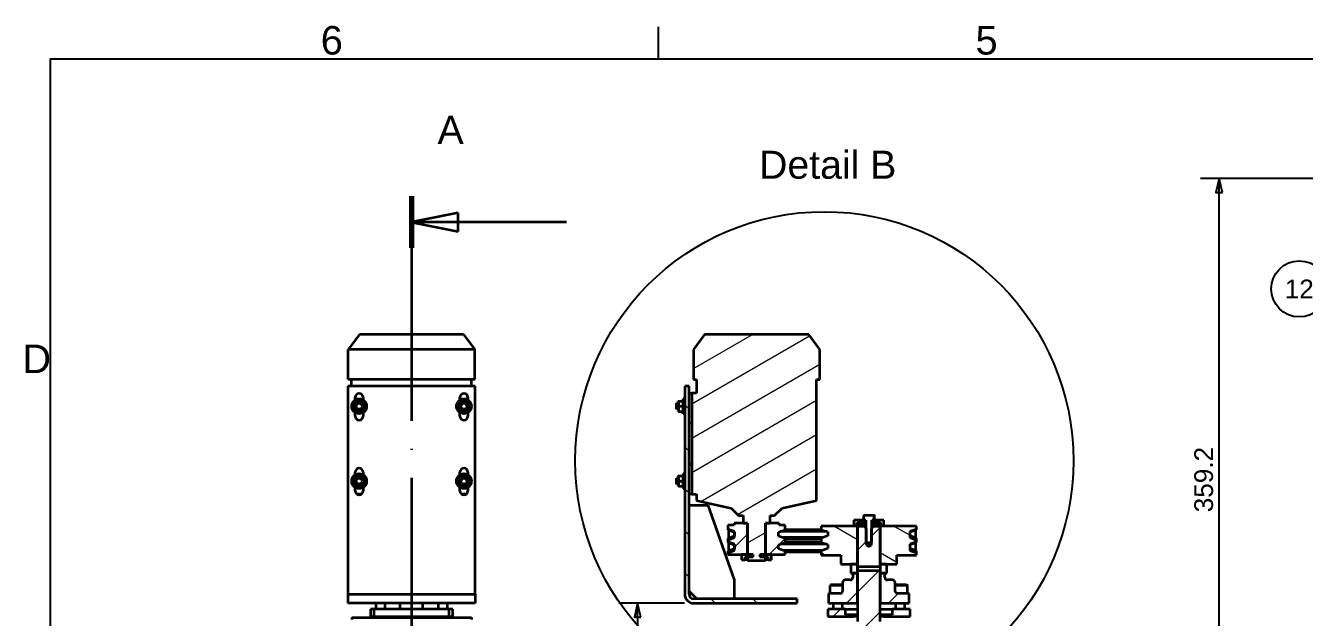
# Paper-space layout 'Brush Roller Sub Assy' of a CAD drawing. Header units: millimetres. Extents: x -9 to 421, y -10 to 297.
# Drawn here: x -1.8 to 134.9, y 227.1 to 290.4 of the extents above; entities that cross this region are included whole.
import ezdxf

# ---------------------------------------------------------------- set-up
doc = ezdxf.new("R2010")
doc.units = ezdxf.units.MM
doc.linetypes.add('ACAD_ISO04W100', pattern=[30, 24, -3, 0, -3])
doc.linetypes.add('ACAD_ISO09W100', pattern=[45, 24, -3, 6, -3, 6, -3])
for name, color, linetype, lineweight in [('2dTransBorder', 7, 'Continuous', 35), ('Detail Circle Lines', 7, 'ACAD_ISO09W100', 50), ('Dimensions', 5, 'Continuous', 25), ('Hatch', 7, 'Continuous', 25), ('Leader Lines', 5, 'Continuous', 25), ('Section View Lines', 7, 'ACAD_ISO09W100', 70), ('Tangent Edges', 7, 'Continuous', 50), ('Visible Edges', 7, 'Continuous', 50)]:
    doc.layers.add(name, color=color, linetype=linetype, lineweight=lineweight)
doc.layers.add('Title', color=7, linetype='Continuous')
doc.styles.add('Current-ISO', font='ARIAL.TTF')
doc.styles.add('Text Style29', font='ARIAL.TTF')
doc.styles.add('Text Style31', font='ARIAL.TTF')
doc.styles.add('Text Style5', font='ARIAL.TTF')
pattern_1 = [(225, (-4.1455, -5.1767), (2.245064, -2.245064), [])]
pattern_2 = [(240, (0, 0), (2.74963, -1.5875), [])]
pattern_3 = [(150, (-4.1455, -5.1767), (-1.5875, -2.74963), [])]

# ---------------------------------------------------------------- blocks, each defined once
blk = doc.blocks.new('2dTransSection0')
at = {"color": 179}
blk.add_solid([(48.58, 275.53), (43.58, 274.53), (48.58, 273.53), (48.58, 275.53)], dxfattribs=at)
at = {"layer": 'Section View Lines', "color": 179, "linetype": 'ACAD_ISO04W100', "lineweight": 35, "true_color": 0x262659}
for p, q in [((43.58, 277.29), (43.58, 5.73)), ((48.58, 275.53), (43.58, 274.53)), ((48.58, 273.53), (48.58, 275.53)), ((48.58, 274.53), (43.58, 274.53)), ((43.58, 274.53), (48.58, 273.53)), ((60.16, 274.53), (48.58, 274.53))]:
    blk.add_line(p, q, dxfattribs=at)
at = {"layer": 'Section View Lines', "color": 179, "linetype": 'ACAD_ISO04W100', "lineweight": 70, "true_color": 0x262659}
blk.add_line((43.58, 277.29), (43.58, 271.78), dxfattribs=at)
at = {"layer": 'Section View Lines', "color": 179, "linetype": 'ACAD_ISO04W100', "lineweight": 35, "true_color": 0x262659}
blk.add_lwpolyline([(48.58, 275.53), (43.58, 274.53), (48.58, 273.53), (48.58, 275.53)], dxfattribs=at)
at = {"layer": 'Section View Lines', "linetype": 'ACAD_ISO04W100', "lineweight": 35, "insert": (46.37, 282.89), "char_height": 3, "attachment_point": 7, "style": 'Text Style31'}
blk.add_mtext('A', dxfattribs=at)
blk = doc.blocks.new('2dDetail0')
at = {"layer": 'Detail Circle Lines', "color": 179, "linetype": 'Continuous', "lineweight": 25, "true_color": 0x262659}
blk.add_circle((87.72, 249.01), 26.63, dxfattribs=at)
at = {"layer": 'Detail Circle Lines', "color": 18, "linetype": 'Continuous', "lineweight": 25, "true_color": 0x000000, "insert": (80.75, 279.12), "char_height": 3, "attachment_point": 7, "style": 'Text Style31'}
blk.add_mtext('Detail B', dxfattribs=at)
blk = doc.blocks.new('2dTransSymbol4')
at = {"color": 179}
for points in [[(130.29, 277.69), (129.94, 279.19), (129.59, 277.69), (130.29, 277.69)], [(129.59, 190.89), (129.94, 189.39), (130.29, 190.89), (129.59, 190.89)]]:
    blk.add_solid(points, dxfattribs=at)
at = {"layer": 'Dimensions', "color": 179, "linetype": 'Continuous', "lineweight": 25, "true_color": 0x262659}
for p, q in [((158.94, 279.19), (127.94, 279.19)), ((129.94, 279.19), (129.59, 277.69)), ((129.94, 277.69), (129.94, 279.19)), ((130.29, 277.69), (129.94, 279.19)), ((129.59, 277.69), (130.29, 277.69)), ((129.94, 190.89), (129.94, 277.69)), ((129.59, 190.89), (129.94, 189.39)), ((130.29, 190.89), (129.59, 190.89)), ((129.94, 190.89), (129.94, 189.39)), ((129.94, 189.39), (130.29, 190.89)), ((155.35, 189.39), (127.94, 189.39))]:
    blk.add_line(p, q, dxfattribs=at)
for points in [[(130.29, 277.69), (129.94, 279.19), (129.59, 277.69), (130.29, 277.69)], [(129.59, 190.89), (129.94, 189.39), (130.29, 190.89), (129.59, 190.89)]]:
    blk.add_lwpolyline(points, dxfattribs=at)
at = {"layer": 'Dimensions', "linetype": 'Continuous', "lineweight": 25, "insert": (129.3, 243.5), "char_height": 2, "attachment_point": 7, "rotation": 90, "style": 'Text Style5'}
blk.add_mtext('359.2', dxfattribs=at)
blk = doc.blocks.new('2dTransSymbol10')
at = {"color": 179}
blk.add_solid([(68.11, 232.27), (67.76, 233.77), (67.41, 232.27), (68.11, 232.27)], dxfattribs=at)
at = {"layer": 'Dimensions', "color": 179, "linetype": 'Continuous', "lineweight": 25, "true_color": 0x262659}
for p, q in [((72.76, 233.77), (65.76, 233.77)), ((67.76, 233.77), (67.41, 232.27)), ((67.76, 232.27), (67.76, 233.77)), ((68.11, 232.27), (67.76, 233.77)), ((67.41, 232.27), (68.11, 232.27)), ((67.76, 232.27), (67.76, 22.47))]:
    blk.add_line(p, q, dxfattribs=at)
blk.add_lwpolyline([(68.11, 232.27), (67.76, 233.77), (67.41, 232.27), (68.11, 232.27)], dxfattribs=at)
blk = doc.blocks.new('2dTransSymbol14')
at = {"color": 179}
blk.add_solid([(151.29, 252.7), (153.35, 251.19), (152.02, 253.37), (151.29, 252.7)], dxfattribs=at)
at = {"layer": 'Leader Lines', "color": 179, "linetype": 'Continuous', "lineweight": 25, "true_color": 0x262659}
for p, q in [((151.66, 253.04), (140.52, 265.18)), ((152.02, 253.37), (151.29, 252.7)), ((151.66, 253.04), (153.35, 251.19)), ((153.35, 251.19), (152.02, 253.37)), ((151.29, 252.7), (153.35, 251.19))]:
    blk.add_line(p, q, dxfattribs=at)
blk.add_lwpolyline([(151.29, 252.7), (153.35, 251.19), (152.02, 253.37), (151.29, 252.7)], dxfattribs=at)
blk.add_circle((138.5, 267.39), 3, dxfattribs=at)
at = {"layer": 'Leader Lines', "color": 178, "linetype": 'Continuous', "lineweight": 25, "true_color": 0x000001, "insert": (136.94, 266.38), "char_height": 2, "attachment_point": 7, "style": 'Text Style29'}
blk.add_mtext('12', dxfattribs=at)
blk = doc.blocks.new('Default Border')
at = {"layer": '2dTransBorder', "color": 179, "linetype": 'Continuous', "lineweight": 25, "true_color": 0x262659}
for points in [[(70, 292), (70, 295.4)], [(5, 5), (5, 292), (415, 292), (415, 5), (5, 5)]]:
    blk.add_lwpolyline(points, dxfattribs=at)
at = {"layer": '2dTransBorder', "color": 179, "lineweight": 211, "char_height": 3.05, "attachment_point": 7, "style": 'Current-ISO'}
for s, insert in [('6', (33.88, 292.4)), ('5', (103.88, 292.4)), ('D', (1.98, 258.38))]:
    blk.add_mtext(s, dxfattribs=dict(at, insert=insert))
blk = doc.blocks.new('Title')
at = {"layer": '2dTransBorder'}
blk.add_blockref('Default Border', (-5, -5), dxfattribs=at)

psp = doc.layouts.new('Brush Roller Sub Assy')

# ---------------------------------------------------------------- hatches: boundary and pattern name
at = {"layer": 'Hatch', "linetype": 'Continuous', "lineweight": 9, "true_color": 0x1e1e47}
h = psp.add_hatch(dxfattribs=at)
h.set_pattern_fill('ANSI31', color=179, scale=25.4, angle=165, style=0)
h.set_pattern_definition([(210, (-4.1455, -5.1767), (1.5875, -2.74963), [])])
h.paths.add_polyline_path([(81.9, 257.33), (70.76, 257.33), (69.57, 255.73), (69.57, 252.53), (69.91, 252.53), (69.91, 251.05), (69.39, 251.05), (69.39, 240.25), (69.91, 240.25), (69.91, 239.57), (73.61, 238.77), (74.41, 237.97), (74.89, 237.97), (74.89, 237.17), (75.37, 237.17), (75.37, 233.17), (77.29, 233.17), (77.29, 237.17), (77.77, 237.17), (77.77, 237.97), (78.25, 237.97), (79.05, 238.77), (82.75, 239.57), (82.75, 252.53), (83.09, 252.53), (83.09, 255.73)])
h = psp.add_hatch(dxfattribs=at)
h.set_pattern_fill('ANSI31', color=179, scale=25.4, angle=90, style=0)
h.set_pattern_definition([(135, (-4.1455, -5.1767), (-2.245064, -2.245064), [])])
h.paths.add_polyline_path([(69.61, 229.08), (69.43, 229.11), (69.27, 229.22), (69.17, 229.37), (69.13, 229.56), (69.13, 251.8), (68.65, 251.8), (68.65, 229.56), (68.7, 229.26), (68.83, 228.99), (69.05, 228.78), (69.31, 228.64), (69.61, 228.6), (80.65, 228.6), (80.65, 229.08)])
h = psp.add_hatch(dxfattribs=at)
h.set_pattern_fill('ANSI31', color=179, scale=25.4, angle=195, style=0)
h.set_pattern_definition(pattern_2)
h.paths.add_polyline_path([(91.24, 242.07), (91.24, 242.41), (92.12, 242.41), (92.12, 242.65), (90.88, 242.65), (90.88, 242.07)])
h = psp.add_hatch(dxfattribs=at)
h.set_pattern_fill('ANSI31', color=179, scale=25.4, angle=90, style=0)
h.set_pattern_definition([(135, (0, 0), (-2.245064, -2.245064), [])])
h.paths.add_polyline_path([(92.8, 242.65), (93.04, 242.65), (93.04, 243.15), (93.01, 243.17), (91.92, 243.17), (91.91, 243.16), (91.91, 242.65), (92.16, 242.65), (92.16, 240.25), (92.8, 240.25)])
h = psp.add_hatch(dxfattribs=at)
h.set_pattern_fill('ANSI31', color=179, scale=25.4, angle=195, style=0)
h.set_pattern_definition(pattern_2)
h.paths.add_polyline_path([(93.72, 242.41), (93.72, 242.07), (94.08, 242.07), (94.08, 242.65), (92.84, 242.65), (92.84, 242.41)])
h = psp.add_hatch(dxfattribs=at)
h.set_pattern_fill('ANSI31', color=179, scale=25.4, angle=195, style=0)
h.set_pattern_definition(pattern_2)
h.paths.add_polyline_path([(77.48, 239.23), (77.58, 239.23), (78.12, 239.43), (78.12, 240.07), (77.58, 240.27), (77.48, 240.27)])
h = psp.add_hatch(dxfattribs=at)
h.set_pattern_fill('ANSI31', color=179, scale=25.4, angle=195, style=0)
h.set_pattern_definition(pattern_2)
h.paths.add_polyline_path([(97.5, 239.23), (97.5, 240.27), (97.4, 240.27), (96.86, 240.07), (96.86, 239.43), (97.4, 239.23)])
h = psp.add_hatch(dxfattribs=at)
h.set_pattern_fill('ANSI31', color=179, scale=25.4, angle=180, style=0)
h.set_pattern_definition(pattern_1)
h.paths.add_polyline_path([(73.98, 236.21), (73.98, 235.77), (73.26, 235.53), (73.26, 235.09), (73.98, 234.85), (73.98, 234.41), (73.26, 234.17), (73.26, 233.81), (75.37, 233.81), (75.37, 237.17), (73.93, 237.17), (73.93, 236.93), (73.26, 236.93), (73.26, 236.45)])
h = psp.add_hatch(dxfattribs=at)
h.set_pattern_fill('ANSI31', color=179, scale=25.4, angle=180, style=0)
h.set_pattern_definition(pattern_1)
h.paths.add_polyline_path([(78.68, 235.77), (78.68, 236.21), (79.4, 236.45), (79.4, 236.93), (78.73, 236.93), (78.73, 237.17), (77.29, 237.17), (77.29, 233.81), (79.4, 233.81), (79.4, 234.17), (78.68, 234.41), (78.68, 234.85), (79.4, 235.09), (79.4, 235.53)])
h = psp.add_hatch(dxfattribs=at)
h.set_pattern_fill('ANSI31', color=179, scale=25.4, angle=105, style=0)
h.set_pattern_definition(pattern_3)
h.paths.add_polyline_path([(85.33, 233.73), (85.33, 232.77), (87.13, 232.77), (87.13, 236.85), (83.23, 236.85), (83.23, 236.44), (83.93, 236.23), (83.93, 235.79), (83.23, 235.57), (83.23, 235.08), (83.93, 234.87), (83.93, 234.43), (83.23, 234.21), (83.23, 233.73)])
h = psp.add_hatch(dxfattribs=at)
h.set_pattern_fill('ANSI31', color=179, scale=25.4, angle=180, style=0)
h.set_pattern_definition(pattern_1)
h.paths.add_polyline_path([(89.53, 236.64), (89.37, 236.8), (88.81, 236.8), (88.57, 236.56), (88.57, 234.8), (88.33, 234.66), (88.33, 234.65), (88.33, 234.65), (88.33, 234.65), (88.33, 234.65), (88.33, 234.65), (88.33, 234.65), (88.33, 234.65), (88.33, 234.65), (88.33, 234.65), (88.33, 234.65), (88.33, 234.65), (88.33, 234.65), (88.33, 234.65), (88.33, 234.65), (88.33, 234.65), (88.33, 234.65), (88.33, 234.65), (88.33, 234.65), (88.33, 234.65), (88.33, 234.65), (88.33, 234.65), (88.33, 234.66), (88.09, 234.8), (88.09, 236.56), (87.85, 236.8), (87.29, 236.8), (87.13, 236.64), (87.13, 232.53), (89.53, 232.53)])
h = psp.add_hatch(dxfattribs=at)
h.set_pattern_fill('ANSI31', color=179, scale=25.4, angle=105, style=0)
h.set_pattern_definition(pattern_3)
h.paths.add_polyline_path([(91.33, 232.77), (91.33, 233.73), (93.44, 233.73), (93.44, 234.21), (92.73, 234.43), (92.73, 234.87), (93.44, 235.08), (93.44, 235.57), (92.73, 235.79), (92.73, 236.23), (93.44, 236.44), (93.44, 236.85), (89.53, 236.85), (89.53, 232.77)])
h = psp.add_hatch(dxfattribs=at)
h.set_pattern_fill('ANSI31', color=179, scale=25.4, angle=180, style=0)
h.set_pattern_definition([(225, (0, 0), (2.245064, -2.245064), [])])
h.paths.add_polyline_path([(96.88, 233.13), (94.96, 233.13), (94.96, 232.53), (94.08, 232.53), (94.08, 232.33), (96.88, 232.33)])
h = psp.add_hatch(dxfattribs=at)
h.set_pattern_fill('ANSI31', color=179, scale=25.4, angle=180, style=0)
h.set_pattern_definition(pattern_1)
h.paths.add_polyline_path([(86.61, 231.34), (86.58, 231.21), (86.48, 231.11), (86.35, 231.08), (85.79, 231.08), (85.66, 231.04), (85.57, 230.95), (85.53, 230.82), (85.53, 229.9), (85.5, 229.77), (85.4, 229.67), (85.27, 229.64), (84.01, 229.64), (84.01, 228.6), (87.13, 228.6), (87.13, 231.81), (86.61, 231.81)])
h = psp.add_hatch(dxfattribs=at)
h.set_pattern_fill('ANSI31', color=179, scale=25.4, angle=180, style=0)
h.set_pattern_definition(pattern_1)
h.paths.add_polyline_path([(90.85, 226.48), (90.69, 226.64), (89.53, 226.64), (89.53, 232.05), (87.13, 232.05), (87.13, 226.64), (85.97, 226.64), (85.81, 226.48), (85.81, 220.88), (90.85, 220.88)])
h = psp.add_hatch(dxfattribs=at)
h.set_pattern_fill('ANSI31', color=179, scale=25.4, angle=180, style=0)
h.set_pattern_definition(pattern_1)
h.paths.add_polyline_path([(90.31, 231.08), (90.18, 231.11), (90.09, 231.21), (90.05, 231.34), (90.05, 231.81), (89.53, 231.81), (89.53, 228.6), (92.65, 228.6), (92.65, 229.64), (91.39, 229.64), (91.26, 229.67), (91.17, 229.77), (91.13, 229.9), (91.13, 230.82), (91.1, 230.95), (91, 231.04), (90.87, 231.08)])
h = psp.add_hatch(dxfattribs=at)
h.set_pattern_fill('ANSI31', color=179, scale=25.4, angle=105, style=0)
h.set_pattern_definition([(150, (0, 0), (-1.5875, -2.74963), [])])
h.paths.add_polyline_path([(93.68, 232.25), (93.68, 232.01), (98.88, 232.01), (98.88, 232.25)])
h = psp.add_hatch(dxfattribs=at)
h.set_pattern_fill('ANSI31', color=179, scale=25.4, angle=180, style=0)
h.set_pattern_definition(pattern_1)
h.paths.add_polyline_path([(85.85, 227.96), (83.93, 227.96), (83.93, 227.16), (86.73, 227.16), (86.73, 227.36), (85.85, 227.36)])

# ---------------------------------------------------------------- linework, layer by layer
at = {"layer": 'Tangent Edges', "color": 179, "linetype": 'Continuous', "lineweight": 35, "true_color": 0x1a1a3e}
psp.add_line((32.64, 229.56), (46.24, 229.56), dxfattribs=at).dxf.unprotected_set("ltscale", 0)
at = {"layer": 'Visible Edges', "color": 179, "linetype": 'Continuous', "lineweight": 35, "true_color": 0x262659}
for p, q in [((33.87, 257.33), (32.68, 255.73)), ((45.01, 257.33), (33.87, 257.33)), ((45.01, 257.33), (46.2, 255.73)), ((70.76, 257.33), (69.57, 255.73)), ((81.9, 257.33), (70.76, 257.33)), ((83.09, 255.73), (81.9, 257.33)), ((46.2, 255.73), (32.68, 255.73)), ((32.68, 252.53), (32.68, 255.73)), ((46.2, 252.53), (46.2, 255.73)), ((69.57, 255.73), (69.57, 252.53)), ((83.09, 252.53), (83.09, 255.73)), ((46.24, 251.8), (32.64, 251.8)), ((32.64, 251.8), (32.64, 229.56)), ((46.2, 252.53), (32.68, 252.53)), ((33.02, 251.8), (33.02, 252.53)), ((45.86, 251.8), (45.86, 252.53)), ((46.24, 229.56), (46.24, 251.8)), ((68.65, 251.8), (68.65, 229.56)), ((69.13, 251.8), (68.65, 251.8)), ((69.13, 229.56), (69.13, 251.8)), ((69.57, 252.53), (69.91, 252.53)), ((69.91, 252.53), (69.91, 251.05)), ((82.75, 252.53), (83.09, 252.53)), ((82.75, 239.57), (82.75, 252.53)), ((33.42, 250.33), (33.42, 250.6)), ((34.26, 250.6), (34.26, 250.33)), ((44.62, 250.33), (44.62, 250.6)), ((45.46, 250.6), (45.46, 250.33)), ((67.98, 250.19), (67.99, 250.21)), ((68.04, 250.21), (68.43, 250.21)), ((68.49, 250.19), (68.48, 250.21)), ((68.49, 249.65), (68.49, 250.45)), ((68.65, 250.45), (68.49, 250.45)), ((69.13, 251.05), (69.39, 251.05)), ((69.39, 251.05), (69.39, 240.25)), ((69.91, 251.05), (69.39, 251.05)), ((33.42, 248.6), (33.42, 248.97)), ((34.26, 248.97), (34.26, 248.6)), ((44.62, 248.6), (44.62, 248.97)), ((45.46, 248.97), (45.46, 248.6)), ((67.77, 249.65), (67.77, 249.97)), ((67.98, 249.97), (67.77, 249.97)), ((67.77, 249.33), (67.77, 249.65)), ((67.98, 249.33), (67.77, 249.33)), ((67.98, 250.19), (67.98, 249.1)), ((68.03, 249.65), (68.44, 249.65)), ((68.03, 249.1), (68.44, 249.1)), ((68.49, 248.85), (68.49, 249.65)), ((68.65, 248.85), (68.49, 248.85)), ((69.39, 247.85), (69.13, 247.85)), ((69.13, 243.45), (69.39, 243.45)), ((33.42, 242.33), (33.42, 242.6)), ((34.26, 242.6), (34.26, 242.33)), ((44.62, 242.33), (44.62, 242.6)), ((45.46, 242.6), (45.46, 242.33)), ((67.98, 242.19), (67.99, 242.21)), ((67.98, 242.19), (67.98, 241.1)), ((68.04, 242.21), (68.43, 242.21)), ((68.49, 242.19), (68.48, 242.21)), ((68.49, 242.45), (68.49, 241.65)), ((68.49, 242.45), (68.65, 242.45)), ((33.42, 240.6), (33.42, 240.97)), ((34.26, 240.97), (34.26, 240.6)), ((44.62, 240.6), (44.62, 240.97)), ((45.46, 240.97), (45.46, 240.6)), ((67.77, 241.65), (67.77, 241.97)), ((67.98, 241.97), (67.77, 241.97)), ((67.77, 241.33), (67.77, 241.65)), ((67.98, 241.33), (67.77, 241.33)), ((68.03, 241.65), (68.44, 241.65)), ((68.03, 241.1), (68.44, 241.1)), ((68.49, 241.65), (68.49, 240.85)), ((68.49, 240.85), (68.65, 240.85)), ((34.08, 240.25), (33.59, 240.25)), ((45.28, 240.25), (44.79, 240.25)), ((69.39, 240.25), (69.13, 240.25)), ((69.39, 240.25), (69.91, 240.25)), ((69.91, 240.25), (69.91, 239.57)), ((69.91, 239.57), (73.61, 238.77)), ((79.05, 238.77), (82.75, 239.57)), ((69.13, 239.08), (71.13, 239.08)), ((71.13, 239.08), (73.93, 231.08)), ((73.61, 238.77), (74.41, 237.97)), ((74.41, 237.97), (74.89, 237.97)), ((74.89, 237.97), (74.89, 237.17)), ((77.77, 237.97), (78.25, 237.97)), ((77.77, 237.17), (77.77, 237.97)), ((78.25, 237.97), (79.05, 238.77)), ((87.78, 237.99), (87.77, 237.98)), ((87.78, 237.99), (87.77, 237.98)), ((87.77, 237.98), (87.77, 237.48)), ((87.78, 237.99), (87.78, 237.99)), ((88.87, 237.99), (87.78, 237.99)), ((88.87, 237.99), (88.87, 237.99)), ((88.87, 237.99), (88.9, 237.97)), ((88.9, 237.97), (88.87, 237.99)), ((88.9, 237.48), (88.9, 237.97)), ((88.94, 237.48), (88.94, 237.93)), ((73.26, 236.93), (73.26, 236.45)), ((73.93, 236.93), (73.26, 236.93)), ((73.93, 237.17), (73.93, 236.93)), ((75.37, 237.17), (73.93, 237.17)), ((74.89, 237.17), (75.37, 237.17)), ((75.37, 237.17), (75.37, 233.17)), ((75.37, 233.81), (75.37, 237.17)), ((77.29, 237.17), (77.77, 237.17)), ((77.29, 233.17), (77.29, 237.17)), ((77.29, 237.17), (77.29, 233.81)), ((78.73, 237.17), (77.29, 237.17)), ((78.73, 236.93), (78.73, 237.17)), ((79.4, 236.93), (78.73, 236.93)), ((79.4, 236.45), (79.4, 236.93)), ((83.23, 236.85), (83.23, 236.44)), ((87.13, 236.85), (83.23, 236.85)), ((86.73, 237.48), (86.73, 236.89)), ((87.97, 237.48), (86.73, 237.48)), ((86.73, 236.89), (87.09, 236.89)), ((87.09, 237.24), (87.97, 237.24)), ((87.09, 236.89), (87.09, 237.24)), ((88.01, 236.89), (87.09, 236.89)), ((87.13, 236.85), (88.01, 236.85)), ((87.13, 232.77), (87.13, 236.85)), ((87.29, 236.8), (87.13, 236.64)), ((87.13, 236.64), (87.13, 232.53)), ((87.85, 236.8), (87.29, 236.8)), ((87.77, 237.48), (88.01, 237.48)), ((87.85, 236.8), (88.01, 236.8)), ((88.09, 236.56), (87.85, 236.8)), ((87.97, 237.24), (87.97, 237.48)), ((88.01, 237.24), (87.97, 237.24)), ((88.01, 237.48), (88.01, 235.08)), ((88.09, 234.8), (88.09, 236.56)), ((88.81, 236.8), (88.57, 236.56)), ((88.57, 236.56), (88.57, 234.8)), ((88.65, 235.08), (88.65, 237.48)), ((88.65, 237.48), (88.9, 237.48)), ((88.69, 237.24), (88.65, 237.24)), ((89.57, 236.89), (88.65, 236.89)), ((88.65, 236.85), (89.33, 236.85)), ((88.65, 236.8), (88.81, 236.8)), ((88.69, 237.48), (88.69, 237.24)), ((89.93, 237.48), (88.69, 237.48)), ((88.69, 237.24), (89.57, 237.24)), ((89.37, 236.8), (88.81, 236.8)), ((89.33, 236.8), (89.33, 236.85)), ((89.33, 236.85), (89.53, 236.85)), ((89.53, 236.64), (89.37, 236.8)), ((89.53, 236.85), (89.53, 236.64)), ((89.53, 236.85), (89.53, 236.85)), ((89.53, 236.85), (89.53, 232.77)), ((93.44, 236.85), (89.53, 236.85)), ((89.53, 232.53), (89.53, 236.64)), ((89.57, 237.24), (89.57, 236.89)), ((89.57, 236.89), (89.93, 236.89)), ((89.93, 236.89), (89.93, 237.48)), ((93.44, 236.44), (93.44, 236.85)), ((73.26, 236.45), (73.98, 236.21)), ((73.98, 235.77), (73.26, 235.53)), ((73.26, 235.53), (73.26, 235.09)), ((73.33, 236.45), (73.33, 235.41)), ((73.43, 236.45), (73.33, 236.45)), ((73.33, 235.41), (73.43, 235.41)), ((73.97, 236.26), (73.43, 236.45)), ((73.43, 235.41), (73.97, 235.61)), ((73.97, 235.61), (73.97, 236.26)), ((73.98, 236.21), (73.98, 235.77)), ((78.68, 236.21), (79.4, 236.45)), ((78.68, 235.77), (78.68, 236.21)), ((79.4, 235.53), (78.68, 235.77)), ((83.83, 236.26), (78.81, 236.26)), ((83.35, 235.61), (79.16, 235.61)), ((83.23, 236.45), (79.4, 236.45)), ((79.4, 235.09), (79.4, 235.53)), ((83.23, 235.41), (79.4, 235.41)), ((83.23, 236.44), (83.93, 236.23)), ((83.93, 235.79), (83.23, 235.57)), ((83.23, 235.57), (83.23, 235.08)), ((83.93, 236.23), (83.93, 235.79)), ((93.25, 236.45), (92.71, 236.26)), ((92.71, 236.26), (92.71, 235.61)), ((92.71, 235.61), (93.25, 235.41)), ((92.73, 236.23), (93.44, 236.44)), ((92.73, 235.79), (92.73, 236.23)), ((93.44, 235.57), (92.73, 235.79)), ((93.35, 236.45), (93.25, 236.45)), ((93.25, 235.41), (93.35, 235.41)), ((93.35, 235.41), (93.35, 236.45)), ((93.44, 235.08), (93.44, 235.57)), ((73.26, 235.09), (73.98, 234.85)), ((73.98, 234.41), (73.26, 234.17)), ((73.26, 234.17), (73.26, 233.81)), ((73.26, 233.81), (75.37, 233.81)), ((73.33, 235.09), (73.33, 234.05)), ((73.43, 235.09), (73.33, 235.09)), ((73.33, 234.05), (73.43, 234.05)), ((73.97, 234.9), (73.43, 235.09)), ((73.43, 234.05), (73.97, 234.25)), ((73.97, 234.25), (73.97, 234.9)), ((73.98, 234.85), (73.98, 234.41)), ((74.73, 233.81), (74.73, 233.23)), ((75.97, 233.81), (74.73, 233.81)), ((75.97, 233.57), (75.97, 233.81)), ((76.69, 233.81), (76.69, 233.57)), ((77.93, 233.81), (76.69, 233.81)), ((77.29, 233.81), (79.4, 233.81)), ((77.93, 233.23), (77.93, 233.81)), ((78.68, 234.85), (79.4, 235.09)), ((78.68, 234.41), (78.68, 234.85)), ((79.4, 234.17), (78.68, 234.41)), ((83.83, 234.9), (78.81, 234.9)), ((83.35, 234.25), (79.16, 234.25)), ((83.23, 235.09), (79.4, 235.09)), ((79.4, 233.81), (79.4, 234.17)), ((83.23, 234.05), (79.4, 234.05)), ((83.23, 235.08), (83.93, 234.87)), ((83.93, 234.43), (83.23, 234.21)), ((83.23, 234.21), (83.23, 233.73)), ((83.93, 234.87), (83.93, 234.43)), ((88.01, 235.08), (88.65, 235.08)), ((88.57, 234.8), (88.09, 234.8)), ((93.25, 235.09), (92.71, 234.9)), ((92.71, 234.9), (92.71, 234.25)), ((92.71, 234.25), (93.25, 234.05)), ((92.73, 234.87), (93.44, 235.08)), ((92.73, 234.43), (92.73, 234.87)), ((93.44, 234.21), (92.73, 234.43)), ((93.35, 235.09), (93.25, 235.09)), ((93.25, 234.05), (93.35, 234.05)), ((93.35, 234.05), (93.35, 235.09)), ((93.44, 233.73), (93.44, 234.21)), ((74.73, 233.23), (75.09, 233.23)), ((75.09, 233.57), (75.97, 233.57)), ((75.09, 233.23), (75.09, 233.57)), ((75.37, 233.23), (75.09, 233.23)), ((75.37, 233.17), (77.29, 233.17)), ((76.69, 233.57), (77.57, 233.57)), ((77.57, 233.23), (77.29, 233.23)), ((77.57, 233.57), (77.57, 233.23)), ((77.57, 233.23), (77.93, 233.23)), ((83.23, 233.73), (85.33, 233.73)), ((85.33, 233.73), (85.33, 232.77)), ((85.33, 232.77), (87.13, 232.77)), ((87.13, 232.77), (86.41, 232.77)), ((86.41, 232.77), (86.41, 231.81)), ((87.13, 232.77), (87.13, 232.77)), ((87.13, 232.77), (87.13, 232.77)), ((87.13, 231.81), (87.13, 232.77)), ((87.13, 232.53), (89.53, 232.53)), ((89.53, 232.77), (91.33, 232.77)), ((89.53, 232.77), (89.53, 231.81)), ((90.25, 232.77), (89.53, 232.77)), ((90.25, 231.81), (90.25, 232.77)), ((91.33, 233.73), (93.44, 233.73)), ((91.33, 232.77), (91.33, 233.73)), ((73.93, 231.08), (73.93, 229.08)), ((86.35, 231.08), (85.79, 231.08)), ((86.41, 231.81), (87.13, 231.81)), ((86.61, 231.81), (86.61, 231.34)), ((87.13, 231.81), (86.61, 231.81)), ((87.13, 232.05), (87.13, 226.64)), ((89.53, 232.05), (87.13, 232.05)), ((87.13, 231.81), (87.13, 231.81)), ((87.13, 231.81), (87.13, 231.81)), ((87.13, 228.6), (87.13, 231.81)), ((89.53, 226.64), (89.53, 232.05)), ((89.53, 231.81), (90.25, 231.81)), ((89.53, 231.81), (89.53, 228.6)), ((90.05, 231.81), (89.53, 231.81)), ((90.05, 231.34), (90.05, 231.81)), ((90.87, 231.08), (90.31, 231.08)), ((69.93, 229.08), (69.13, 229.88)), ((84.31, 230.6), (84.21, 230.5)), ((85.1, 230.5), (84.21, 230.5)), ((84.21, 229.64), (84.21, 230.5)), ((84.31, 230.6), (85.09, 230.6)), ((85.09, 230.6), (85.53, 230.6)), ((85.53, 230.5), (85.1, 230.5)), ((85.53, 230.82), (85.53, 229.9)), ((91.13, 229.9), (91.13, 230.82)), ((91.13, 230.6), (92.35, 230.6)), ((92.45, 230.5), (91.13, 230.5)), ((92.35, 230.6), (92.45, 230.5)), ((92.45, 229.64), (92.45, 230.5)), ((32.64, 229.56), (32.64, 228.6)), ((46.24, 228.6), (32.64, 228.6)), ((35.64, 228.6), (35.64, 227.96)), ((36.6, 228.6), (36.6, 227.96)), ((38.24, 227.96), (38.24, 228.6)), ((40.64, 227.96), (40.64, 228.6)), ((42.28, 228.6), (42.28, 227.96)), ((43.24, 228.6), (43.24, 227.96)), ((46.24, 229.56), (46.24, 228.6)), ((80.65, 229.08), (69.61, 229.08)), ((69.61, 228.6), (80.65, 228.6)), ((80.65, 228.6), (80.65, 229.08)), ((84.01, 229.64), (84.01, 228.6)), ((85.27, 229.64), (84.01, 229.64)), ((84.01, 228.6), (87.13, 228.6)), ((84.53, 228.6), (84.53, 227.96)), ((85.49, 228.6), (85.49, 227.96)), ((87.13, 228.6), (87.13, 228.6)), ((89.53, 228.6), (92.65, 228.6)), ((91.17, 228.6), (91.17, 227.96)), ((92.65, 229.64), (91.39, 229.64)), ((92.13, 228.6), (92.13, 227.96)), ((92.65, 228.6), (92.65, 229.64)), ((33.04, 227.08), (45.84, 227.08)), ((33.04, 227.08), (33.04, 226.84)), ((35.04, 227.96), (35.04, 227.16)), ((35.44, 227.96), (35.04, 227.96)), ((35.04, 227.16), (35.44, 227.16)), ((43.44, 227.96), (35.44, 227.96)), ((35.44, 227.16), (35.44, 227.96)), ((35.44, 227.16), (43.44, 227.16)), ((38.24, 227.08), (38.24, 227.16)), ((40.64, 227.08), (40.64, 227.16)), ((43.44, 227.96), (43.44, 227.16)), ((43.84, 227.96), (43.44, 227.96)), ((43.44, 227.16), (43.84, 227.16)), ((43.84, 227.16), (43.84, 227.96)), ((45.84, 227.08), (45.84, 226.84)), ((83.93, 227.96), (83.93, 227.16)), ((85.85, 227.96), (83.93, 227.96)), ((83.93, 227.16), (86.73, 227.16)), ((85.85, 227.96), (87.13, 227.96)), ((85.85, 227.36), (85.85, 227.96)), ((86.73, 227.36), (85.85, 227.36)), ((87.13, 227.36), (86.73, 227.36)), ((86.73, 227.16), (86.73, 227.36)), ((87.13, 227.16), (86.73, 227.16)), ((89.53, 227.96), (90.81, 227.96)), ((89.93, 227.36), (89.53, 227.36)), ((89.93, 227.16), (89.53, 227.16)), ((89.93, 227.36), (89.93, 227.16)), ((90.81, 227.36), (89.93, 227.36)), ((89.93, 227.16), (92.73, 227.16)), ((90.81, 227.96), (90.81, 227.36)), ((92.73, 227.96), (90.81, 227.96)), ((92.73, 227.16), (92.73, 227.96))]:
    psp.add_line(p, q, dxfattribs=at).dxf.unprotected_set("ltscale", 0)
for points in [[(33.2, 249.65), (33.21, 249.68), (33.23, 249.7), (33.24, 249.73), (33.25, 249.75), (33.27, 249.78), (33.28, 249.8), (33.29, 249.82), (33.3, 249.84), (33.32, 249.86), (33.33, 249.89), (33.34, 249.91), (33.35, 249.93), (33.37, 249.95), (33.38, 249.97), (33.39, 249.99), (33.4, 250.02), (33.42, 250.04), (33.43, 250.06), (33.44, 250.08), (33.46, 250.11), (33.47, 250.13), (33.49, 250.16), (33.5, 250.18), (33.52, 250.21)], [(33.52, 250.21), (33.55, 250.21), (33.57, 250.21), (33.6, 250.21), (33.63, 250.21), (33.66, 250.21), (33.68, 250.21), (33.71, 250.21), (33.74, 250.21), (33.76, 250.21), (33.79, 250.21), (33.81, 250.21), (33.84, 250.21), (33.86, 250.21), (33.89, 250.21), (33.91, 250.21), (33.94, 250.21), (33.96, 250.21), (33.99, 250.21), (34.01, 250.21), (34.04, 250.21), (34.07, 250.21), (34.1, 250.21), (34.13, 250.21), (34.16, 250.21)], [(34.16, 250.21), (34.17, 250.18), (34.19, 250.16), (34.2, 250.13), (34.21, 250.11), (34.23, 250.08), (34.24, 250.06), (34.25, 250.04), (34.27, 250.02), (34.28, 249.99), (34.29, 249.97), (34.3, 249.95), (34.32, 249.93), (34.33, 249.91), (34.34, 249.89), (34.35, 249.86), (34.37, 249.84), (34.38, 249.82), (34.39, 249.8), (34.41, 249.78), (34.42, 249.75), (34.43, 249.73), (34.45, 249.7), (34.46, 249.68), (34.48, 249.65)], [(44.4, 249.66), (44.41, 249.69), (44.43, 249.71), (44.44, 249.74), (44.45, 249.76), (44.47, 249.79), (44.48, 249.81), (44.49, 249.83), (44.5, 249.85), (44.52, 249.88), (44.53, 249.9), (44.54, 249.92), (44.55, 249.94), (44.57, 249.96), (44.58, 249.98), (44.59, 250), (44.6, 250.03), (44.62, 250.05), (44.63, 250.07), (44.64, 250.09), (44.66, 250.12), (44.67, 250.14), (44.69, 250.17), (44.7, 250.19), (44.72, 250.22)], [(44.72, 250.22), (44.75, 250.22), (44.77, 250.22), (44.8, 250.22), (44.83, 250.22), (44.86, 250.22), (44.88, 250.22), (44.91, 250.22), (44.94, 250.22), (44.96, 250.22), (44.99, 250.22), (45.01, 250.22), (45.04, 250.22), (45.06, 250.22), (45.09, 250.22), (45.11, 250.22), (45.14, 250.22), (45.16, 250.22), (45.19, 250.22), (45.21, 250.22), (45.24, 250.22), (45.27, 250.22), (45.3, 250.22), (45.33, 250.22), (45.36, 250.22)], [(45.36, 250.22), (45.37, 250.19), (45.39, 250.17), (45.4, 250.14), (45.41, 250.12), (45.43, 250.09), (45.44, 250.07), (45.45, 250.05), (45.47, 250.03), (45.48, 250), (45.49, 249.98), (45.5, 249.96), (45.52, 249.94), (45.53, 249.92), (45.54, 249.9), (45.55, 249.88), (45.57, 249.85), (45.58, 249.83), (45.59, 249.81), (45.61, 249.79), (45.62, 249.76), (45.63, 249.74), (45.65, 249.71), (45.66, 249.69), (45.68, 249.66)], [(67.99, 250.21), (67.99, 250.21), (67.99, 250.21), (67.99, 250.21), (67.99, 250.21), (67.99, 250.21), (67.99, 250.21), (68, 250.21), (68, 250.21), (68, 250.21), (68, 250.21), (68, 250.21), (68, 250.21), (68, 250.21), (68.01, 250.21), (68.01, 250.21), (68.01, 250.21), (68.01, 250.21), (68.02, 250.21), (68.02, 250.21), (68.02, 250.21), (68.03, 250.21), (68.03, 250.21), (68.04, 250.21), (68.04, 250.21)], [(68.04, 250.21), (68.03, 250.18), (68.02, 250.16), (68.02, 250.13), (68.01, 250.11), (68.01, 250.08), (68, 250.06), (68, 250.04), (67.99, 250.02), (67.99, 249.99), (67.99, 249.97), (67.99, 249.95), (67.99, 249.93), (67.99, 249.91), (67.99, 249.89), (67.99, 249.86), (67.99, 249.84), (68, 249.82), (68, 249.8), (68, 249.78), (68.01, 249.75), (68.01, 249.73), (68.02, 249.7), (68.03, 249.68), (68.03, 249.65)], [(68.44, 249.65), (68.44, 249.68), (68.45, 249.7), (68.46, 249.73), (68.46, 249.75), (68.47, 249.78), (68.47, 249.8), (68.48, 249.82), (68.48, 249.84), (68.48, 249.86), (68.48, 249.89), (68.48, 249.91), (68.48, 249.93), (68.48, 249.95), (68.48, 249.97), (68.48, 249.99), (68.48, 250.02), (68.47, 250.04), (68.47, 250.06), (68.47, 250.08), (68.46, 250.11), (68.45, 250.13), (68.45, 250.16), (68.44, 250.18), (68.43, 250.21)], [(68.43, 250.21), (68.44, 250.21), (68.44, 250.21), (68.44, 250.21), (68.45, 250.21), (68.45, 250.21), (68.45, 250.21), (68.46, 250.21), (68.46, 250.21), (68.46, 250.21), (68.46, 250.21), (68.47, 250.21), (68.47, 250.21), (68.47, 250.21), (68.47, 250.21), (68.47, 250.21), (68.47, 250.21), (68.48, 250.21), (68.48, 250.21), (68.48, 250.21), (68.48, 250.21), (68.48, 250.21), (68.48, 250.21), (68.48, 250.21), (68.48, 250.21)], [(33.52, 249.1), (33.5, 249.13), (33.49, 249.15), (33.47, 249.18), (33.46, 249.2), (33.45, 249.22), (33.43, 249.24), (33.42, 249.27), (33.41, 249.29), (33.39, 249.31), (33.38, 249.33), (33.37, 249.35), (33.36, 249.38), (33.34, 249.4), (33.33, 249.42), (33.32, 249.44), (33.31, 249.46), (33.29, 249.48), (33.28, 249.51), (33.27, 249.53), (33.25, 249.55), (33.24, 249.58), (33.23, 249.6), (33.21, 249.63), (33.2, 249.65)], [(33.84, 249.1), (33.82, 249.1), (33.81, 249.1), (33.8, 249.1), (33.78, 249.1), (33.77, 249.1), (33.76, 249.1), (33.74, 249.1), (33.73, 249.1), (33.72, 249.1), (33.7, 249.1), (33.69, 249.1), (33.68, 249.1), (33.66, 249.1), (33.65, 249.1), (33.64, 249.1), (33.62, 249.1), (33.61, 249.1), (33.6, 249.1), (33.58, 249.1), (33.57, 249.1), (33.56, 249.1), (33.54, 249.1), (33.53, 249.1), (33.52, 249.1)], [(34.16, 249.1), (34.14, 249.1), (34.13, 249.1), (34.11, 249.1), (34.1, 249.1), (34.09, 249.1), (34.07, 249.1), (34.06, 249.1), (34.05, 249.1), (34.03, 249.1), (34.02, 249.1), (34.01, 249.1), (33.99, 249.1), (33.98, 249.1), (33.97, 249.1), (33.96, 249.1), (33.94, 249.1), (33.93, 249.1), (33.92, 249.1), (33.9, 249.1), (33.89, 249.1), (33.88, 249.1), (33.86, 249.1), (33.85, 249.1), (33.84, 249.1)], [(34.48, 249.65), (34.46, 249.63), (34.45, 249.6), (34.43, 249.58), (34.42, 249.55), (34.4, 249.53), (34.39, 249.51), (34.38, 249.48), (34.36, 249.46), (34.35, 249.44), (34.34, 249.42), (34.33, 249.4), (34.31, 249.38), (34.3, 249.35), (34.29, 249.33), (34.28, 249.31), (34.27, 249.29), (34.25, 249.27), (34.24, 249.24), (34.23, 249.22), (34.21, 249.2), (34.2, 249.18), (34.19, 249.15), (34.17, 249.13), (34.16, 249.1)], [(44.72, 249.11), (44.7, 249.14), (44.69, 249.16), (44.67, 249.19), (44.66, 249.21), (44.65, 249.23), (44.63, 249.25), (44.62, 249.28), (44.61, 249.3), (44.59, 249.32), (44.58, 249.34), (44.57, 249.36), (44.56, 249.39), (44.54, 249.41), (44.53, 249.43), (44.52, 249.45), (44.51, 249.47), (44.49, 249.49), (44.48, 249.52), (44.47, 249.54), (44.45, 249.56), (44.44, 249.59), (44.43, 249.61), (44.41, 249.64), (44.4, 249.66)], [(45.04, 249.11), (45.02, 249.11), (45.01, 249.11), (45, 249.11), (44.98, 249.11), (44.97, 249.11), (44.96, 249.11), (44.94, 249.11), (44.93, 249.11), (44.92, 249.11), (44.9, 249.11), (44.89, 249.11), (44.88, 249.11), (44.86, 249.11), (44.85, 249.11), (44.84, 249.11), (44.82, 249.11), (44.81, 249.11), (44.8, 249.11), (44.78, 249.11), (44.77, 249.11), (44.76, 249.11), (44.74, 249.11), (44.73, 249.11), (44.72, 249.11)], [(45.36, 249.11), (45.34, 249.11), (45.33, 249.11), (45.31, 249.11), (45.3, 249.11), (45.29, 249.11), (45.27, 249.11), (45.26, 249.11), (45.25, 249.11), (45.23, 249.11), (45.22, 249.11), (45.21, 249.11), (45.19, 249.11), (45.18, 249.11), (45.17, 249.11), (45.16, 249.11), (45.14, 249.11), (45.13, 249.11), (45.12, 249.11), (45.1, 249.11), (45.09, 249.11), (45.08, 249.11), (45.06, 249.11), (45.05, 249.11), (45.04, 249.11)], [(45.68, 249.66), (45.66, 249.64), (45.65, 249.61), (45.63, 249.59), (45.62, 249.56), (45.6, 249.54), (45.59, 249.52), (45.58, 249.49), (45.56, 249.47), (45.55, 249.45), (45.54, 249.43), (45.53, 249.41), (45.51, 249.39), (45.5, 249.36), (45.49, 249.34), (45.48, 249.32), (45.47, 249.3), (45.45, 249.28), (45.44, 249.25), (45.43, 249.23), (45.41, 249.21), (45.4, 249.19), (45.39, 249.16), (45.37, 249.14), (45.36, 249.11)], [(68.03, 249.65), (68.03, 249.63), (68.02, 249.6), (68.01, 249.58), (68.01, 249.55), (68, 249.53), (68, 249.51), (67.99, 249.48), (67.99, 249.46), (67.99, 249.44), (67.98, 249.42), (67.98, 249.4), (67.98, 249.38), (67.98, 249.35), (67.98, 249.33), (67.98, 249.31), (67.99, 249.29), (67.99, 249.27), (67.99, 249.24), (68, 249.22), (68, 249.2), (68.01, 249.18), (68.01, 249.15), (68.02, 249.13), (68.03, 249.1)], [(68.03, 249.1), (68.03, 249.1), (68.02, 249.1), (68.02, 249.1), (68.01, 249.1), (68.01, 249.1), (68.01, 249.1), (68.01, 249.1), (68, 249.1), (68, 249.1), (68, 249.1), (67.99, 249.1), (67.99, 249.1), (67.99, 249.1), (67.99, 249.1), (67.99, 249.1), (67.99, 249.1), (67.98, 249.1), (67.98, 249.1), (67.98, 249.1), (67.98, 249.1), (67.98, 249.1), (67.98, 249.1), (67.98, 249.1), (67.98, 249.1)], [(68.44, 249.1), (68.45, 249.13), (68.46, 249.15), (68.46, 249.18), (68.47, 249.2), (68.47, 249.22), (68.48, 249.24), (68.48, 249.27), (68.48, 249.29), (68.49, 249.31), (68.49, 249.33), (68.49, 249.35), (68.49, 249.38), (68.49, 249.4), (68.49, 249.42), (68.48, 249.44), (68.48, 249.46), (68.48, 249.48), (68.48, 249.51), (68.47, 249.53), (68.47, 249.55), (68.46, 249.58), (68.45, 249.6), (68.44, 249.63), (68.44, 249.65)], [(68.49, 249.1), (68.49, 249.1), (68.49, 249.1), (68.49, 249.1), (68.49, 249.1), (68.49, 249.1), (68.49, 249.1), (68.49, 249.1), (68.49, 249.1), (68.48, 249.1), (68.48, 249.1), (68.48, 249.1), (68.48, 249.1), (68.48, 249.1), (68.47, 249.1), (68.47, 249.1), (68.47, 249.1), (68.47, 249.1), (68.46, 249.1), (68.46, 249.1), (68.46, 249.1), (68.45, 249.1), (68.45, 249.1), (68.45, 249.1), (68.44, 249.1)], [(33.2, 241.65), (33.21, 241.68), (33.23, 241.7), (33.24, 241.73), (33.25, 241.75), (33.27, 241.78), (33.28, 241.8), (33.29, 241.82), (33.3, 241.84), (33.32, 241.86), (33.33, 241.89), (33.34, 241.91), (33.35, 241.93), (33.37, 241.95), (33.38, 241.97), (33.39, 241.99), (33.4, 242.02), (33.42, 242.04), (33.43, 242.06), (33.44, 242.08), (33.46, 242.11), (33.47, 242.13), (33.49, 242.16), (33.5, 242.18), (33.52, 242.21)], [(33.52, 242.21), (33.55, 242.21), (33.57, 242.21), (33.6, 242.21), (33.63, 242.21), (33.66, 242.21), (33.68, 242.21), (33.71, 242.21), (33.74, 242.21), (33.76, 242.21), (33.79, 242.21), (33.81, 242.21), (33.84, 242.21), (33.86, 242.21), (33.89, 242.21), (33.91, 242.21), (33.94, 242.21), (33.96, 242.21), (33.99, 242.21), (34.01, 242.21), (34.04, 242.21), (34.07, 242.21), (34.1, 242.21), (34.13, 242.21), (34.16, 242.21)], [(34.16, 242.21), (34.17, 242.18), (34.19, 242.16), (34.2, 242.13), (34.21, 242.11), (34.23, 242.08), (34.24, 242.06), (34.25, 242.04), (34.27, 242.02), (34.28, 241.99), (34.29, 241.97), (34.3, 241.95), (34.32, 241.93), (34.33, 241.91), (34.34, 241.89), (34.35, 241.86), (34.37, 241.84), (34.38, 241.82), (34.39, 241.8), (34.41, 241.78), (34.42, 241.75), (34.43, 241.73), (34.45, 241.7), (34.46, 241.68), (34.48, 241.65)], [(44.4, 241.66), (44.41, 241.69), (44.43, 241.71), (44.44, 241.74), (44.45, 241.76), (44.47, 241.79), (44.48, 241.81), (44.49, 241.83), (44.5, 241.85), (44.52, 241.88), (44.53, 241.9), (44.54, 241.92), (44.55, 241.94), (44.57, 241.96), (44.58, 241.98), (44.59, 242), (44.6, 242.03), (44.62, 242.05), (44.63, 242.07), (44.64, 242.09), (44.66, 242.12), (44.67, 242.14), (44.69, 242.17), (44.7, 242.19), (44.72, 242.22)], [(44.72, 242.22), (44.75, 242.22), (44.77, 242.22), (44.8, 242.22), (44.83, 242.22), (44.86, 242.22), (44.88, 242.22), (44.91, 242.22), (44.94, 242.22), (44.96, 242.22), (44.99, 242.22), (45.01, 242.22), (45.04, 242.22), (45.06, 242.22), (45.09, 242.22), (45.11, 242.22), (45.14, 242.22), (45.16, 242.22), (45.19, 242.22), (45.21, 242.22), (45.24, 242.22), (45.27, 242.22), (45.3, 242.22), (45.33, 242.22), (45.36, 242.22)], [(45.36, 242.22), (45.37, 242.19), (45.39, 242.17), (45.4, 242.14), (45.41, 242.12), (45.43, 242.09), (45.44, 242.07), (45.45, 242.05), (45.47, 242.03), (45.48, 242), (45.49, 241.98), (45.5, 241.96), (45.52, 241.94), (45.53, 241.92), (45.54, 241.9), (45.55, 241.88), (45.57, 241.85), (45.58, 241.83), (45.59, 241.81), (45.61, 241.79), (45.62, 241.76), (45.63, 241.74), (45.65, 241.71), (45.66, 241.69), (45.68, 241.66)], [(67.99, 242.21), (67.99, 242.21), (67.99, 242.21), (67.99, 242.21), (67.99, 242.21), (67.99, 242.21), (67.99, 242.21), (68, 242.21), (68, 242.21), (68, 242.21), (68, 242.21), (68, 242.21), (68, 242.21), (68, 242.21), (68.01, 242.21), (68.01, 242.21), (68.01, 242.21), (68.01, 242.21), (68.02, 242.21), (68.02, 242.21), (68.02, 242.21), (68.03, 242.21), (68.03, 242.21), (68.04, 242.21), (68.04, 242.21)], [(68.04, 242.21), (68.03, 242.18), (68.02, 242.16), (68.02, 242.13), (68.01, 242.11), (68.01, 242.08), (68, 242.06), (68, 242.04), (67.99, 242.02), (67.99, 241.99), (67.99, 241.97), (67.99, 241.95), (67.99, 241.93), (67.99, 241.91), (67.99, 241.89), (67.99, 241.86), (67.99, 241.84), (68, 241.82), (68, 241.8), (68, 241.78), (68.01, 241.75), (68.01, 241.73), (68.02, 241.7), (68.03, 241.68), (68.03, 241.65)], [(68.44, 241.65), (68.44, 241.68), (68.45, 241.7), (68.46, 241.73), (68.46, 241.75), (68.47, 241.78), (68.47, 241.8), (68.48, 241.82), (68.48, 241.84), (68.48, 241.86), (68.48, 241.89), (68.48, 241.91), (68.48, 241.93), (68.48, 241.95), (68.48, 241.97), (68.48, 241.99), (68.48, 242.02), (68.47, 242.04), (68.47, 242.06), (68.47, 242.08), (68.46, 242.11), (68.45, 242.13), (68.45, 242.16), (68.44, 242.18), (68.43, 242.21)], [(68.43, 242.21), (68.44, 242.21), (68.44, 242.21), (68.44, 242.21), (68.45, 242.21), (68.45, 242.21), (68.45, 242.21), (68.46, 242.21), (68.46, 242.21), (68.46, 242.21), (68.46, 242.21), (68.47, 242.21), (68.47, 242.21), (68.47, 242.21), (68.47, 242.21), (68.47, 242.21), (68.47, 242.21), (68.48, 242.21), (68.48, 242.21), (68.48, 242.21), (68.48, 242.21), (68.48, 242.21), (68.48, 242.21), (68.48, 242.21), (68.48, 242.21)], [(33.52, 241.1), (33.5, 241.13), (33.49, 241.15), (33.47, 241.18), (33.46, 241.2), (33.45, 241.22), (33.43, 241.24), (33.42, 241.27), (33.41, 241.29), (33.39, 241.31), (33.38, 241.33), (33.37, 241.35), (33.36, 241.38), (33.34, 241.4), (33.33, 241.42), (33.32, 241.44), (33.31, 241.46), (33.29, 241.48), (33.28, 241.51), (33.27, 241.53), (33.25, 241.55), (33.24, 241.58), (33.23, 241.6), (33.21, 241.63), (33.2, 241.65)], [(33.84, 241.1), (33.82, 241.1), (33.81, 241.1), (33.8, 241.1), (33.78, 241.1), (33.77, 241.1), (33.76, 241.1), (33.74, 241.1), (33.73, 241.1), (33.72, 241.1), (33.7, 241.1), (33.69, 241.1), (33.68, 241.1), (33.66, 241.1), (33.65, 241.1), (33.64, 241.1), (33.62, 241.1), (33.61, 241.1), (33.6, 241.1), (33.58, 241.1), (33.57, 241.1), (33.56, 241.1), (33.54, 241.1), (33.53, 241.1), (33.52, 241.1)], [(34.16, 241.1), (34.14, 241.1), (34.13, 241.1), (34.11, 241.1), (34.1, 241.1), (34.09, 241.1), (34.07, 241.1), (34.06, 241.1), (34.05, 241.1), (34.03, 241.1), (34.02, 241.1), (34.01, 241.1), (33.99, 241.1), (33.98, 241.1), (33.97, 241.1), (33.96, 241.1), (33.94, 241.1), (33.93, 241.1), (33.92, 241.1), (33.9, 241.1), (33.89, 241.1), (33.88, 241.1), (33.86, 241.1), (33.85, 241.1), (33.84, 241.1)], [(34.48, 241.65), (34.46, 241.63), (34.45, 241.6), (34.43, 241.58), (34.42, 241.55), (34.4, 241.53), (34.39, 241.51), (34.38, 241.48), (34.36, 241.46), (34.35, 241.44), (34.34, 241.42), (34.33, 241.4), (34.31, 241.38), (34.3, 241.35), (34.29, 241.33), (34.28, 241.31), (34.27, 241.29), (34.25, 241.27), (34.24, 241.24), (34.23, 241.22), (34.21, 241.2), (34.2, 241.18), (34.19, 241.15), (34.17, 241.13), (34.16, 241.1)], [(44.72, 241.11), (44.7, 241.14), (44.69, 241.16), (44.67, 241.19), (44.66, 241.21), (44.65, 241.23), (44.63, 241.25), (44.62, 241.28), (44.61, 241.3), (44.59, 241.32), (44.58, 241.34), (44.57, 241.36), (44.56, 241.39), (44.54, 241.41), (44.53, 241.43), (44.52, 241.45), (44.51, 241.47), (44.49, 241.49), (44.48, 241.52), (44.47, 241.54), (44.45, 241.56), (44.44, 241.59), (44.43, 241.61), (44.41, 241.64), (44.4, 241.66)], [(45.04, 241.11), (45.02, 241.11), (45.01, 241.11), (45, 241.11), (44.98, 241.11), (44.97, 241.11), (44.96, 241.11), (44.94, 241.11), (44.93, 241.11), (44.92, 241.11), (44.9, 241.11), (44.89, 241.11), (44.88, 241.11), (44.86, 241.11), (44.85, 241.11), (44.84, 241.11), (44.82, 241.11), (44.81, 241.11), (44.8, 241.11), (44.78, 241.11), (44.77, 241.11), (44.76, 241.11), (44.74, 241.11), (44.73, 241.11), (44.72, 241.11)], [(45.36, 241.11), (45.34, 241.11), (45.33, 241.11), (45.31, 241.11), (45.3, 241.11), (45.29, 241.11), (45.27, 241.11), (45.26, 241.11), (45.25, 241.11), (45.23, 241.11), (45.22, 241.11), (45.21, 241.11), (45.19, 241.11), (45.18, 241.11), (45.17, 241.11), (45.16, 241.11), (45.14, 241.11), (45.13, 241.11), (45.12, 241.11), (45.1, 241.11), (45.09, 241.11), (45.08, 241.11), (45.06, 241.11), (45.05, 241.11), (45.04, 241.11)], [(45.68, 241.66), (45.66, 241.64), (45.65, 241.61), (45.63, 241.59), (45.62, 241.56), (45.6, 241.54), (45.59, 241.52), (45.58, 241.49), (45.56, 241.47), (45.55, 241.45), (45.54, 241.43), (45.53, 241.41), (45.51, 241.39), (45.5, 241.36), (45.49, 241.34), (45.48, 241.32), (45.47, 241.3), (45.45, 241.28), (45.44, 241.25), (45.43, 241.23), (45.41, 241.21), (45.4, 241.19), (45.39, 241.16), (45.37, 241.14), (45.36, 241.11)], [(68.03, 241.65), (68.03, 241.63), (68.02, 241.6), (68.01, 241.58), (68.01, 241.55), (68, 241.53), (68, 241.51), (67.99, 241.48), (67.99, 241.46), (67.99, 241.44), (67.98, 241.42), (67.98, 241.4), (67.98, 241.38), (67.98, 241.35), (67.98, 241.33), (67.98, 241.31), (67.99, 241.29), (67.99, 241.27), (67.99, 241.24), (68, 241.22), (68, 241.2), (68.01, 241.18), (68.01, 241.15), (68.02, 241.13), (68.03, 241.1)], [(68.03, 241.1), (68.03, 241.1), (68.02, 241.1), (68.02, 241.1), (68.01, 241.1), (68.01, 241.1), (68.01, 241.1), (68.01, 241.1), (68, 241.1), (68, 241.1), (68, 241.1), (67.99, 241.1), (67.99, 241.1), (67.99, 241.1), (67.99, 241.1), (67.99, 241.1), (67.99, 241.1), (67.98, 241.1), (67.98, 241.1), (67.98, 241.1), (67.98, 241.1), (67.98, 241.1), (67.98, 241.1), (67.98, 241.1), (67.98, 241.1)], [(68.44, 241.1), (68.45, 241.13), (68.46, 241.15), (68.46, 241.18), (68.47, 241.2), (68.47, 241.22), (68.48, 241.24), (68.48, 241.27), (68.48, 241.29), (68.49, 241.31), (68.49, 241.33), (68.49, 241.35), (68.49, 241.38), (68.49, 241.4), (68.49, 241.42), (68.48, 241.44), (68.48, 241.46), (68.48, 241.48), (68.48, 241.51), (68.47, 241.53), (68.47, 241.55), (68.46, 241.58), (68.45, 241.6), (68.44, 241.63), (68.44, 241.65)], [(68.49, 241.1), (68.49, 241.1), (68.49, 241.1), (68.49, 241.1), (68.49, 241.1), (68.49, 241.1), (68.49, 241.1), (68.49, 241.1), (68.49, 241.1), (68.48, 241.1), (68.48, 241.1), (68.48, 241.1), (68.48, 241.1), (68.48, 241.1), (68.47, 241.1), (68.47, 241.1), (68.47, 241.1), (68.47, 241.1), (68.46, 241.1), (68.46, 241.1), (68.46, 241.1), (68.45, 241.1), (68.45, 241.1), (68.45, 241.1), (68.44, 241.1)], [(87.77, 237.98), (87.77, 237.98), (87.77, 237.98), (87.77, 237.98), (87.77, 237.98), (87.77, 237.98), (87.77, 237.98), (87.77, 237.98), (87.77, 237.98), (87.77, 237.98), (87.77, 237.98), (87.77, 237.98), (87.77, 237.98), (87.77, 237.98), (87.77, 237.98), (87.77, 237.98), (87.77, 237.98), (87.77, 237.98), (87.77, 237.98), (87.77, 237.98), (87.77, 237.98), (87.77, 237.98), (87.77, 237.98), (87.77, 237.98), (87.77, 237.98)], [(88.94, 237.93), (88.94, 237.93), (88.94, 237.93), (88.93, 237.94), (88.93, 237.94), (88.93, 237.94), (88.93, 237.94), (88.93, 237.95), (88.92, 237.95), (88.92, 237.95), (88.92, 237.95), (88.92, 237.95), (88.92, 237.96), (88.92, 237.96), (88.91, 237.96), (88.91, 237.96), (88.91, 237.96), (88.91, 237.96), (88.91, 237.96), (88.91, 237.97), (88.9, 237.97), (88.9, 237.97), (88.9, 237.97), (88.9, 237.97), (88.9, 237.97)], [(88.57, 234.8), (88.33, 234.66), (88.33, 234.65), (88.33, 234.65), (88.33, 234.65), (88.33, 234.65), (88.33, 234.65), (88.33, 234.65), (88.33, 234.65), (88.33, 234.65), (88.33, 234.65), (88.33, 234.65), (88.33, 234.65), (88.33, 234.65), (88.33, 234.65), (88.33, 234.65), (88.33, 234.65), (88.33, 234.65), (88.33, 234.65), (88.33, 234.65), (88.33, 234.65), (88.33, 234.65), (88.33, 234.65), (88.33, 234.66), (88.09, 234.8)], [(87.16, 232.29), (87.16, 232.31), (87.16, 232.32), (87.15, 232.34), (87.15, 232.36), (87.15, 232.37), (87.15, 232.39), (87.15, 232.4), (87.15, 232.41), (87.15, 232.43), (87.15, 232.44), (87.15, 232.45), (87.14, 232.46), (87.14, 232.47), (87.14, 232.48), (87.14, 232.49), (87.14, 232.5), (87.14, 232.51), (87.14, 232.52), (87.13, 232.52), (87.13, 232.53), (87.13, 232.53), (87.13, 232.53), (87.13, 232.53), (87.13, 232.53)], [(87.13, 232.05), (87.13, 232.05), (87.13, 232.06), (87.13, 232.06), (87.13, 232.06), (87.13, 232.07), (87.14, 232.07), (87.14, 232.08), (87.14, 232.09), (87.14, 232.09), (87.14, 232.1), (87.14, 232.11), (87.14, 232.12), (87.15, 232.14), (87.15, 232.15), (87.15, 232.16), (87.15, 232.17), (87.15, 232.19), (87.15, 232.2), (87.15, 232.22), (87.15, 232.23), (87.15, 232.25), (87.16, 232.26), (87.16, 232.28), (87.16, 232.29)]]:
    psp.add_lwpolyline(points, dxfattribs=at).dxf.unprotected_set("ltscale", 0)
for centre, radius in [((33.84, 249.65), 0.8), ((45.04, 249.65), 0.8), ((45.04, 249.65), 0.544), ((33.84, 249.64), 0.544), ((33.84, 249.65), 0.32), ((45.04, 249.65), 0.32), ((33.84, 241.65), 0.8), ((33.84, 241.64), 0.544), ((45.04, 241.65), 0.8), ((45.04, 241.65), 0.544), ((33.84, 241.65), 0.32), ((45.04, 241.65), 0.32)]:
    psp.add_circle(centre, radius, dxfattribs=at).dxf.unprotected_set("ltscale", 0)
for centre, radius, start, end in [((33.84, 250.6), 0.42, 0, 180), ((45.04, 250.6), 0.42, 0, 180), ((45.04, 249.66), 0.32, 359.0818, 180), ((45.04, 249.66), 0.32, 180, 180.9182), ((33.84, 248.6), 0.42, 180, 0), ((45.04, 248.6), 0.42, 180, 0), ((33.84, 242.6), 0.42, 0, 180), ((45.04, 242.6), 0.42, 0, 180), ((45.04, 241.66), 0.32, 359.0818, 180), ((45.04, 241.66), 0.32, 180, 180.9182), ((33.84, 240.6), 0.42, 180, 0), ((45.04, 240.6), 0.42, 180, 0), ((85.79, 230.82), 0.26, 90, 180), ((86.35, 231.34), 0.26, 270, 0), ((90.31, 231.34), 0.26, 180, 270), ((90.87, 230.82), 0.26, 0, 90), ((85.27, 229.9), 0.26, 270, 0), ((91.39, 229.9), 0.26, 180, 270), ((69.61, 229.56), 0.96, 180, 270), ((69.61, 229.56), 0.48, 180, 270)]:
    psp.add_arc(centre, radius, start, end, dxfattribs=at).dxf.unprotected_set("ltscale", 0)

# ---------------------------------------------------------------- block references
at = {"layer": 'Detail Circle Lines'}
psp.add_blockref('2dDetail0', (-4.15, -5.18), dxfattribs=at)
at = {"layer": 'Dimensions'}
for name in ['2dTransSymbol4', '2dTransSymbol10']:
    psp.add_blockref(name, (-4.15, -5.18), dxfattribs=at)
at = {"layer": 'Leader Lines'}
psp.add_blockref('2dTransSymbol14', (-4.15, -5.18), dxfattribs=at)
at = {"layer": 'Section View Lines'}
psp.add_blockref('2dTransSection0', (-4.15, -5.18), dxfattribs=at)
at = {"layer": 'Title'}
psp.add_blockref('Title', (0.85, -0.18), dxfattribs=at)

doc.saveas('drawing.dxf')
